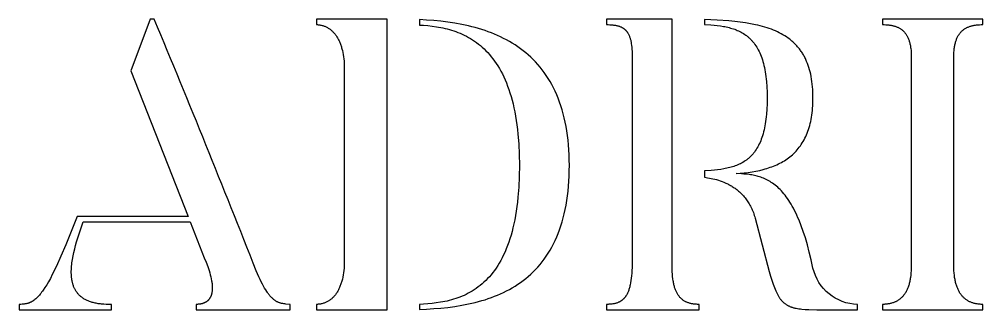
# Model space of a CAD drawing. Header units: millimetres. Extents: x 3735 to 5333, y 3252 to 4770.
# Drawn here: x 4944.18 to 4993.89, y 3393.78 to 3408.78 of the extents above; entities that cross this region are included whole.
import ezdxf

# ---------------------------------------------------------------- set-up
doc = ezdxf.new("R2010")
doc.units = ezdxf.units.MM
doc.layers.add('MASHARAB', color=6, linetype='Continuous', true_color=0xff00ff)

msp = doc.modelspace()

# ---------------------------------------------------------------- linework, layer by layer
at = {"layer": 'MASHARAB'}
for points in [[(4956.411, 3395.779, 0.004811), (4951.148, 3408.776), (4950.935, 3408.776), (4949.933, 3406.113), (4952.895, 3398.591), (4947.163, 3398.591), (4946.584, 3397.131), (4946.331, 3396.537), (4946.098, 3396.025), (4945.885, 3395.589), (4945.784, 3395.397), (4945.688, 3395.223), (4945.595, 3395.064), (4945.506, 3394.921), (4945.42, 3394.792), (4945.378, 3394.732), (4945.336, 3394.676), (4945.296, 3394.623), (4945.256, 3394.574), (4945.216, 3394.527), (4945.177, 3394.483), (4945.139, 3394.442), (4945.101, 3394.404), (4945.064, 3394.369), (4945.027, 3394.336), (4944.99, 3394.305), (4944.954, 3394.277), (4944.936, 3394.263), (4944.918, 3394.251), (4944.9, 3394.238), (4944.883, 3394.227), (4944.865, 3394.216), (4944.847, 3394.205), (4944.83, 3394.195), (4944.812, 3394.185), (4944.795, 3394.176), (4944.777, 3394.167), (4944.76, 3394.159), (4944.742, 3394.151), (4944.725, 3394.144), (4944.708, 3394.136), (4944.691, 3394.13), (4944.673, 3394.123), (4944.656, 3394.118), (4944.639, 3394.112), (4944.622, 3394.107), (4944.604, 3394.102), (4944.57, 3394.093), (4944.535, 3394.085), (4944.501, 3394.079), (4944.466, 3394.073), (4944.431, 3394.069), (4944.396, 3394.065), (4944.361, 3394.062), (4944.325, 3394.059), (4944.254, 3394.055), (4944.18, 3394.053), (4944.18, 3393.776), (4948.932, 3393.776), (4948.932, 3394.053), (4948.796, 3394.051), (4948.665, 3394.053), (4948.541, 3394.059), (4948.421, 3394.068), (4948.363, 3394.074), (4948.307, 3394.081), (4948.252, 3394.089), (4948.198, 3394.098), (4948.145, 3394.108), (4948.094, 3394.118), (4948.044, 3394.13), (4947.995, 3394.142), (4947.947, 3394.155), (4947.901, 3394.169), (4947.856, 3394.183), (4947.812, 3394.199), (4947.769, 3394.215), (4947.727, 3394.232), (4947.687, 3394.25), (4947.647, 3394.269), (4947.609, 3394.288), (4947.572, 3394.308), (4947.536, 3394.329), (4947.501, 3394.35), (4947.467, 3394.373), (4947.435, 3394.395), (4947.403, 3394.419), (4947.372, 3394.443), (4947.343, 3394.468), (4947.314, 3394.494), (4947.286, 3394.52), (4947.26, 3394.547), (4947.234, 3394.574), (4947.21, 3394.602), (4947.186, 3394.631), (4947.163, 3394.66), (4947.142, 3394.69), (4947.121, 3394.721), (4947.101, 3394.752), (4947.082, 3394.783), (4947.064, 3394.815), (4947.047, 3394.848), (4947.03, 3394.881), (4947.015, 3394.915), (4947, 3394.949), (4946.986, 3394.983), (4946.973, 3395.018), (4946.961, 3395.054), (4946.95, 3395.09), (4946.939, 3395.126), (4946.929, 3395.163), (4946.92, 3395.2), (4946.912, 3395.238), (4946.904, 3395.276), (4946.897, 3395.315), (4946.891, 3395.354), (4946.885, 3395.393), (4946.881, 3395.432), (4946.873, 3395.513), (4946.868, 3395.594), (4946.866, 3395.677), (4946.866, 3395.761), (4946.868, 3395.846), (4946.873, 3395.932), (4946.879, 3396.019), (4946.888, 3396.106), (4946.898, 3396.195), (4946.911, 3396.284), (4946.925, 3396.373), (4946.958, 3396.554), (4946.997, 3396.735), (4947.041, 3396.918), (4947.09, 3397.1), (4947.141, 3397.281), (4947.253, 3397.638), (4947.483, 3398.314), (4953.002, 3398.314), (4953.726, 3396.461), (4953.818, 3396.237), (4953.902, 3396.015), (4953.94, 3395.905), (4953.975, 3395.796), (4954.008, 3395.688), (4954.037, 3395.581), (4954.063, 3395.476), (4954.085, 3395.374), (4954.104, 3395.273), (4954.112, 3395.223), (4954.119, 3395.175), (4954.125, 3395.126), (4954.13, 3395.079), (4954.134, 3395.032), (4954.137, 3394.986), (4954.138, 3394.941), (4954.139, 3394.896), (4954.138, 3394.852), (4954.136, 3394.809), (4954.133, 3394.767), (4954.129, 3394.726), (4954.123, 3394.686), (4954.12, 3394.666), (4954.116, 3394.647), (4954.112, 3394.628), (4954.108, 3394.609), (4954.103, 3394.59), (4954.098, 3394.572), (4954.093, 3394.553), (4954.087, 3394.535), (4954.081, 3394.518), (4954.075, 3394.5), (4954.068, 3394.483), (4954.061, 3394.466), (4954.054, 3394.45), (4954.046, 3394.433), (4954.038, 3394.417), (4954.03, 3394.402), (4954.021, 3394.386), (4954.011, 3394.371), (4954.002, 3394.356), (4953.992, 3394.342), (4953.981, 3394.328), (4953.971, 3394.314), (4953.96, 3394.3), (4953.948, 3394.287), (4953.936, 3394.274), (4953.924, 3394.262), (4953.911, 3394.249), (4953.898, 3394.237), (4953.884, 3394.226), (4953.87, 3394.215), (4953.856, 3394.204), (4953.841, 3394.193), (4953.826, 3394.183), (4953.81, 3394.173), (4953.794, 3394.164), (4953.778, 3394.154), (4953.761, 3394.146), (4953.743, 3394.137), (4953.726, 3394.129), (4953.707, 3394.122), (4953.689, 3394.114), (4953.669, 3394.108), (4953.65, 3394.101), (4953.63, 3394.095), (4953.609, 3394.089), (4953.588, 3394.084), (4953.567, 3394.079), (4953.545, 3394.075), (4953.523, 3394.071), (4953.5, 3394.067), (4953.477, 3394.064), (4953.453, 3394.061), (4953.428, 3394.059), (4953.404, 3394.057), (4953.378, 3394.055), (4953.353, 3394.054), (4953.3, 3394.053), (4953.3, 3393.776), (4958.158, 3393.776), (4958.158, 3394.053), (4957.94, 3394.07), (4957.887, 3394.075), (4957.835, 3394.082), (4957.783, 3394.091), (4957.758, 3394.096), (4957.732, 3394.101), (4957.706, 3394.107), (4957.681, 3394.114), (4957.655, 3394.121), (4957.63, 3394.129), (4957.604, 3394.138), (4957.579, 3394.147), (4957.554, 3394.157), (4957.528, 3394.168), (4957.503, 3394.18), (4957.477, 3394.193), (4957.452, 3394.207), (4957.426, 3394.222), (4957.401, 3394.238), (4957.375, 3394.255), (4957.35, 3394.273), (4957.324, 3394.293), (4957.298, 3394.313), (4957.273, 3394.335), (4957.247, 3394.358), (4957.221, 3394.383), (4957.194, 3394.409), (4957.168, 3394.436), (4957.142, 3394.465), (4957.115, 3394.495), (4957.088, 3394.527), (4957.062, 3394.56), (4957.034, 3394.595), (4957.007, 3394.632), (4956.98, 3394.67), (4956.952, 3394.71), (4956.896, 3394.796), (4956.84, 3394.889), (4956.782, 3394.99), (4956.723, 3395.1), (4956.663, 3395.217), (4956.602, 3395.344), (4956.54, 3395.479)], [(4985.132, 3395.928), (4985.039, 3396.354), (4984.942, 3396.755), (4984.841, 3397.13), (4984.738, 3397.481), (4984.632, 3397.809), (4984.523, 3398.114), (4984.411, 3398.397), (4984.355, 3398.53), (4984.297, 3398.659), (4984.239, 3398.783), (4984.181, 3398.901), (4984.122, 3399.015), (4984.062, 3399.124), (4984.002, 3399.228), (4983.941, 3399.328), (4983.88, 3399.424), (4983.818, 3399.515), (4983.756, 3399.602), (4983.694, 3399.685), (4983.631, 3399.764), (4983.567, 3399.839), (4983.504, 3399.91), (4983.44, 3399.977), (4983.375, 3400.041), (4983.31, 3400.102), (4983.245, 3400.159), (4983.18, 3400.212), (4983.114, 3400.263), (4983.048, 3400.31), (4982.982, 3400.355), (4982.916, 3400.396), (4982.849, 3400.435), (4982.783, 3400.471), (4982.716, 3400.505), (4982.649, 3400.536), (4982.581, 3400.565), (4982.514, 3400.592), (4982.447, 3400.616), (4982.379, 3400.638), (4982.311, 3400.659), (4982.244, 3400.677), (4982.176, 3400.694), (4982.108, 3400.709), (4982.041, 3400.723), (4981.973, 3400.735), (4981.905, 3400.746), (4981.838, 3400.756), (4981.703, 3400.772), (4981.568, 3400.784), (4981.435, 3400.794), (4981.169, 3400.807), (4981.381, 3400.823), (4981.589, 3400.844), (4981.794, 3400.869), (4981.994, 3400.899), (4982.19, 3400.934), (4982.381, 3400.974), (4982.568, 3401.02), (4982.66, 3401.045), (4982.75, 3401.072), (4982.839, 3401.1), (4982.927, 3401.13), (4983.013, 3401.161), (4983.099, 3401.194), (4983.182, 3401.229), (4983.265, 3401.265), (4983.345, 3401.303), (4983.425, 3401.343), (4983.503, 3401.384), (4983.579, 3401.427), (4983.654, 3401.472), (4983.728, 3401.519), (4983.8, 3401.568), (4983.87, 3401.619), (4983.939, 3401.672), (4984.006, 3401.726), (4984.071, 3401.783), (4984.135, 3401.842), (4984.196, 3401.902), (4984.257, 3401.965), (4984.315, 3402.03), (4984.372, 3402.098), (4984.426, 3402.167), (4984.479, 3402.239), (4984.53, 3402.313), (4984.58, 3402.389), (4984.627, 3402.467), (4984.672, 3402.548), (4984.716, 3402.631), (4984.757, 3402.717), (4984.796, 3402.805), (4984.834, 3402.896), (4984.869, 3402.989), (4984.902, 3403.084), (4984.933, 3403.183), (4984.962, 3403.283), (4984.989, 3403.387), (4985.013, 3403.493), (4985.035, 3403.602), (4985.055, 3403.713), (4985.073, 3403.827), (4985.089, 3403.944), (4985.102, 3404.064), (4985.113, 3404.187), (4985.121, 3404.312), (4985.127, 3404.441), (4985.131, 3404.572), (4985.132, 3404.707), (4985.131, 3404.857), (4985.126, 3405.005), (4985.119, 3405.148), (4985.109, 3405.288), (4985.095, 3405.425), (4985.079, 3405.558), (4985.06, 3405.687), (4985.038, 3405.813), (4985.013, 3405.936), (4984.986, 3406.055), (4984.955, 3406.171), (4984.922, 3406.283), (4984.886, 3406.393), (4984.847, 3406.499), (4984.805, 3406.602), (4984.76, 3406.702), (4984.737, 3406.751), (4984.713, 3406.799), (4984.688, 3406.847), (4984.662, 3406.893), (4984.636, 3406.939), (4984.609, 3406.985), (4984.582, 3407.029), (4984.553, 3407.073), (4984.525, 3407.116), (4984.495, 3407.158), (4984.465, 3407.2), (4984.434, 3407.241), (4984.402, 3407.281), (4984.37, 3407.32), (4984.337, 3407.359), (4984.303, 3407.398), (4984.269, 3407.435), (4984.234, 3407.472), (4984.198, 3407.508), (4984.161, 3407.544), (4984.124, 3407.579), (4984.087, 3407.613), (4984.048, 3407.646), (4984.009, 3407.679), (4983.969, 3407.712), (4983.929, 3407.743), (4983.846, 3407.805), (4983.761, 3407.864), (4983.673, 3407.921), (4983.582, 3407.976), (4983.489, 3408.028), (4983.393, 3408.078), (4983.294, 3408.126), (4983.193, 3408.171), (4983.09, 3408.215), (4982.983, 3408.257), (4982.875, 3408.296), (4982.763, 3408.334), (4982.649, 3408.369), (4982.533, 3408.403), (4982.414, 3408.435), (4982.293, 3408.465), (4982.169, 3408.493), (4981.914, 3408.545), (4981.649, 3408.59), (4981.375, 3408.629), (4981.091, 3408.662), (4980.797, 3408.69), (4980.181, 3408.731), (4979.528, 3408.755), (4979.528, 3408.499), (4979.867, 3408.482), (4980.032, 3408.47), (4980.194, 3408.453), (4980.352, 3408.433), (4980.508, 3408.408), (4980.584, 3408.394), (4980.66, 3408.379), (4980.734, 3408.362), (4980.808, 3408.344), (4980.88, 3408.324), (4980.952, 3408.303), (4981.022, 3408.281), (4981.092, 3408.256), (4981.16, 3408.23), (4981.227, 3408.203), (4981.293, 3408.173), (4981.358, 3408.142), (4981.422, 3408.109), (4981.485, 3408.073), (4981.546, 3408.036), (4981.607, 3407.997), (4981.666, 3407.955), (4981.695, 3407.934), (4981.723, 3407.912), (4981.752, 3407.889), (4981.78, 3407.866), (4981.808, 3407.842), (4981.835, 3407.817), (4981.862, 3407.792), (4981.889, 3407.767), (4981.915, 3407.74), (4981.941, 3407.714), (4981.967, 3407.686), (4981.992, 3407.658), (4982.017, 3407.629), (4982.042, 3407.6), (4982.066, 3407.57), (4982.09, 3407.539), (4982.113, 3407.508), (4982.137, 3407.476), (4982.182, 3407.41), (4982.226, 3407.341), (4982.268, 3407.269), (4982.308, 3407.195), (4982.348, 3407.117), (4982.385, 3407.037), (4982.421, 3406.953), (4982.455, 3406.866), (4982.488, 3406.777), (4982.519, 3406.683), (4982.548, 3406.587), (4982.576, 3406.487), (4982.601, 3406.384), (4982.625, 3406.277), (4982.647, 3406.167), (4982.668, 3406.054), (4982.686, 3405.936), (4982.703, 3405.815), (4982.718, 3405.69), (4982.731, 3405.562), (4982.751, 3405.293), (4982.763, 3405.008), (4982.767, 3404.707), (4982.763, 3404.411), (4982.752, 3404.131), (4982.732, 3403.867), (4982.72, 3403.741), (4982.706, 3403.618), (4982.69, 3403.499), (4982.672, 3403.384), (4982.652, 3403.272), (4982.631, 3403.163), (4982.608, 3403.058), (4982.583, 3402.957), (4982.556, 3402.858), (4982.528, 3402.763), (4982.498, 3402.671), (4982.466, 3402.583), (4982.433, 3402.497), (4982.398, 3402.415), (4982.361, 3402.335), (4982.323, 3402.258), (4982.284, 3402.185), (4982.242, 3402.114), (4982.2, 3402.045), (4982.155, 3401.98), (4982.133, 3401.948), (4982.11, 3401.917), (4982.086, 3401.887), (4982.062, 3401.857), (4982.038, 3401.828), (4982.014, 3401.799), (4981.989, 3401.771), (4981.963, 3401.744), (4981.938, 3401.717), (4981.912, 3401.691), (4981.886, 3401.666), (4981.859, 3401.641), (4981.832, 3401.617), (4981.805, 3401.593), (4981.777, 3401.57), (4981.749, 3401.547), (4981.72, 3401.525), (4981.692, 3401.504), (4981.663, 3401.483), (4981.633, 3401.462), (4981.574, 3401.423), (4981.512, 3401.386), (4981.45, 3401.35), (4981.387, 3401.317), (4981.322, 3401.286), (4981.256, 3401.256), (4981.188, 3401.228), (4981.12, 3401.202), (4981.05, 3401.178), (4980.98, 3401.155), (4980.908, 3401.134), (4980.835, 3401.114), (4980.76, 3401.096), (4980.685, 3401.079), (4980.609, 3401.063), (4980.532, 3401.049), (4980.374, 3401.024), (4980.212, 3401.003), (4980.047, 3400.987), (4979.877, 3400.974), (4979.528, 3400.957), (4979.528, 3400.616), (4979.612, 3400.605), (4979.697, 3400.592), (4979.785, 3400.577), (4979.875, 3400.56), (4979.967, 3400.54), (4980.06, 3400.518), (4980.155, 3400.493), (4980.25, 3400.464), (4980.346, 3400.433), (4980.443, 3400.398), (4980.539, 3400.36), (4980.636, 3400.318), (4980.684, 3400.296), (4980.732, 3400.272), (4980.78, 3400.248), (4980.828, 3400.222), (4980.876, 3400.196), (4980.923, 3400.168), (4980.97, 3400.139), (4981.017, 3400.11), (4981.064, 3400.079), (4981.11, 3400.046), (4981.156, 3400.013), (4981.201, 3399.978), (4981.246, 3399.942), (4981.29, 3399.905), (4981.334, 3399.867), (4981.378, 3399.827), (4981.42, 3399.786), (4981.463, 3399.743), (4981.504, 3399.7), (4981.545, 3399.654), (4981.585, 3399.608), (4981.624, 3399.56), (4981.663, 3399.51), (4981.701, 3399.459), (4981.738, 3399.406), (4981.774, 3399.352), (4981.809, 3399.297), (4981.843, 3399.239), (4981.877, 3399.181), (4981.909, 3399.12), (4981.94, 3399.058), (4981.971, 3398.994), (4982, 3398.929), (4982.028, 3398.862), (4982.055, 3398.793), (4982.08, 3398.722), (4982.105, 3398.649), (4982.128, 3398.575), (4982.15, 3398.499), (4982.875, 3395.745), (4982.943, 3395.51), (4983.01, 3395.295), (4983.076, 3395.098), (4983.142, 3394.919), (4983.175, 3394.836), (4983.209, 3394.758), (4983.243, 3394.683), (4983.278, 3394.612), (4983.313, 3394.544), (4983.35, 3394.481), (4983.368, 3394.451), (4983.387, 3394.421), (4983.406, 3394.392), (4983.425, 3394.365), (4983.444, 3394.338), (4983.464, 3394.312), (4983.484, 3394.286), (4983.505, 3394.262), (4983.525, 3394.238), (4983.547, 3394.215), (4983.568, 3394.193), (4983.59, 3394.172), (4983.612, 3394.151), (4983.635, 3394.131), (4983.658, 3394.112), (4983.681, 3394.094), (4983.705, 3394.076), (4983.729, 3394.059), (4983.754, 3394.042), (4983.779, 3394.027), (4983.805, 3394.012), (4983.831, 3393.997), (4983.858, 3393.983), (4983.885, 3393.97), (4983.913, 3393.957), (4983.941, 3393.945), (4983.97, 3393.933), (4984, 3393.922), (4984.03, 3393.912), (4984.061, 3393.902), (4984.092, 3393.892), (4984.124, 3393.883), (4984.157, 3393.875), (4984.19, 3393.866), (4984.259, 3393.852), (4984.33, 3393.839), (4984.405, 3393.827), (4984.482, 3393.817), (4984.563, 3393.809), (4984.734, 3393.795), (4984.919, 3393.786), (4985.334, 3393.777), (4985.814, 3393.776), (4987.433, 3393.776), (4987.433, 3394.053, -0.345161)]]:
    msp.add_lwpolyline(points, format="xyb", close=True, dxfattribs=at)
for points in [[(4959.521, 3394.053), (4959.521, 3393.776), (4963.165, 3393.776), (4963.165, 3408.776), (4959.521, 3408.776), (4959.521, 3408.499), (4959.563, 3408.497), (4959.604, 3408.495), (4959.645, 3408.49), (4959.685, 3408.485), (4959.724, 3408.478), (4959.763, 3408.47), (4959.802, 3408.461), (4959.84, 3408.45), (4959.877, 3408.438), (4959.914, 3408.426), (4959.95, 3408.411), (4959.985, 3408.396), (4960.02, 3408.38), (4960.055, 3408.362), (4960.089, 3408.343), (4960.122, 3408.323), (4960.155, 3408.302), (4960.187, 3408.28), (4960.218, 3408.257), (4960.249, 3408.233), (4960.279, 3408.207), (4960.309, 3408.181), (4960.338, 3408.153), (4960.366, 3408.125), (4960.394, 3408.095), (4960.421, 3408.064), (4960.448, 3408.033), (4960.474, 3408), (4960.499, 3407.967), (4960.524, 3407.932), (4960.547, 3407.896), (4960.571, 3407.86), (4960.593, 3407.823), (4960.615, 3407.784), (4960.637, 3407.745), (4960.657, 3407.705), (4960.677, 3407.664), (4960.697, 3407.622), (4960.715, 3407.579), (4960.733, 3407.535), (4960.75, 3407.491), (4960.767, 3407.446), (4960.783, 3407.399), (4960.798, 3407.352), (4960.813, 3407.305), (4960.826, 3407.256), (4960.852, 3407.157), (4960.874, 3407.054), (4960.894, 3406.949), (4960.911, 3406.841), (4960.924, 3406.73), (4960.935, 3406.617), (4960.943, 3406.501), (4960.947, 3406.383), (4960.949, 3406.262), (4960.949, 3396.312), (4960.947, 3396.18), (4960.943, 3396.051), (4960.935, 3395.927), (4960.923, 3395.806), (4960.909, 3395.688), (4960.892, 3395.575), (4960.872, 3395.465), (4960.849, 3395.359), (4960.836, 3395.308), (4960.823, 3395.258), (4960.809, 3395.208), (4960.794, 3395.16), (4960.778, 3395.112), (4960.762, 3395.065), (4960.745, 3395.02), (4960.728, 3394.975), (4960.709, 3394.932), (4960.69, 3394.889), (4960.671, 3394.848), (4960.65, 3394.807), (4960.63, 3394.768), (4960.608, 3394.729), (4960.586, 3394.691), (4960.563, 3394.655), (4960.539, 3394.62), (4960.515, 3394.585), (4960.49, 3394.552), (4960.465, 3394.519), (4960.439, 3394.488), (4960.412, 3394.458), (4960.385, 3394.429), (4960.357, 3394.401), (4960.329, 3394.374), (4960.299, 3394.348), (4960.27, 3394.323), (4960.24, 3394.299), (4960.209, 3394.276), (4960.177, 3394.254), (4960.145, 3394.234), (4960.113, 3394.214), (4960.08, 3394.196), (4960.046, 3394.178), (4960.012, 3394.162), (4959.978, 3394.147), (4959.942, 3394.133), (4959.907, 3394.12), (4959.87, 3394.108), (4959.834, 3394.098), (4959.796, 3394.088), (4959.758, 3394.08), (4959.72, 3394.072), (4959.681, 3394.066), (4959.642, 3394.061), (4959.602, 3394.057), (4959.562, 3394.055)], [(4964.827, 3408.755), (4964.827, 3408.478), (4965.042, 3408.465), (4965.26, 3408.447), (4965.481, 3408.423), (4965.703, 3408.391), (4965.814, 3408.372), (4965.926, 3408.351), (4966.038, 3408.328), (4966.149, 3408.303), (4966.261, 3408.275), (4966.372, 3408.245), (4966.483, 3408.212), (4966.594, 3408.176), (4966.705, 3408.137), (4966.815, 3408.096), (4966.924, 3408.051), (4967.033, 3408.004), (4967.141, 3407.953), (4967.248, 3407.898), (4967.355, 3407.841), (4967.46, 3407.779), (4967.565, 3407.714), (4967.668, 3407.646), (4967.77, 3407.573), (4967.871, 3407.497), (4967.97, 3407.416), (4968.068, 3407.331), (4968.165, 3407.242), (4968.26, 3407.149), (4968.353, 3407.051), (4968.445, 3406.948), (4968.534, 3406.841), (4968.622, 3406.729), (4968.708, 3406.613), (4968.792, 3406.491), (4968.873, 3406.364), (4968.953, 3406.232), (4969.03, 3406.094), (4969.104, 3405.951), (4969.177, 3405.803), (4969.246, 3405.649), (4969.313, 3405.489), (4969.378, 3405.324), (4969.439, 3405.153), (4969.498, 3404.975), (4969.554, 3404.792), (4969.606, 3404.602), (4969.656, 3404.406), (4969.703, 3404.203), (4969.746, 3403.994), (4969.786, 3403.778), (4969.822, 3403.556), (4969.855, 3403.327), (4969.884, 3403.09), (4969.91, 3402.847), (4969.95, 3402.339), (4969.975, 3401.801), (4969.983, 3401.234), (4969.975, 3400.653), (4969.95, 3400.104), (4969.91, 3399.586), (4969.884, 3399.339), (4969.854, 3399.099), (4969.821, 3398.867), (4969.784, 3398.642), (4969.744, 3398.424), (4969.701, 3398.212), (4969.654, 3398.008), (4969.604, 3397.811), (4969.551, 3397.62), (4969.495, 3397.436), (4969.436, 3397.258), (4969.374, 3397.087), (4969.309, 3396.921), (4969.242, 3396.762), (4969.172, 3396.609), (4969.099, 3396.462), (4969.024, 3396.32), (4968.947, 3396.184), (4968.867, 3396.054), (4968.785, 3395.929), (4968.701, 3395.809), (4968.615, 3395.695), (4968.527, 3395.585), (4968.437, 3395.481), (4968.345, 3395.381), (4968.252, 3395.286), (4968.157, 3395.196), (4968.06, 3395.11), (4967.962, 3395.029), (4967.862, 3394.951), (4967.761, 3394.878), (4967.659, 3394.809), (4967.555, 3394.744), (4967.451, 3394.683), (4967.345, 3394.625), (4967.239, 3394.571), (4967.132, 3394.52), (4967.023, 3394.473), (4966.915, 3394.429), (4966.805, 3394.388), (4966.696, 3394.35), (4966.585, 3394.315), (4966.475, 3394.283), (4966.364, 3394.253), (4966.253, 3394.226), (4966.141, 3394.201), (4966.03, 3394.179), (4965.919, 3394.159), (4965.697, 3394.125), (4965.476, 3394.098), (4965.257, 3394.078), (4965.04, 3394.063), (4964.827, 3394.053), (4964.827, 3393.797), (4965.198, 3393.811), (4965.567, 3393.832), (4965.933, 3393.861), (4966.297, 3393.899), (4966.657, 3393.947), (4967.012, 3394.005), (4967.363, 3394.073), (4967.536, 3394.112), (4967.707, 3394.153), (4967.877, 3394.198), (4968.045, 3394.246), (4968.212, 3394.296), (4968.377, 3394.351), (4968.54, 3394.408), (4968.7, 3394.469), (4968.859, 3394.533), (4969.016, 3394.602), (4969.17, 3394.673), (4969.322, 3394.749), (4969.471, 3394.828), (4969.618, 3394.912), (4969.763, 3394.999), (4969.905, 3395.091), (4970.044, 3395.186), (4970.18, 3395.286), (4970.314, 3395.391), (4970.444, 3395.499), (4970.571, 3395.613), (4970.695, 3395.73), (4970.816, 3395.853), (4970.934, 3395.98), (4971.048, 3396.112), (4971.159, 3396.25), (4971.266, 3396.392), (4971.37, 3396.539), (4971.47, 3396.691), (4971.566, 3396.849), (4971.658, 3397.012), (4971.746, 3397.18), (4971.83, 3397.354), (4971.91, 3397.534), (4971.986, 3397.719), (4972.057, 3397.91), (4972.124, 3398.107), (4972.187, 3398.309), (4972.245, 3398.518), (4972.299, 3398.733), (4972.347, 3398.954), (4972.391, 3399.181), (4972.431, 3399.415), (4972.465, 3399.654), (4972.494, 3399.901), (4972.518, 3400.154), (4972.537, 3400.414), (4972.55, 3400.68), (4972.558, 3400.953), (4972.561, 3401.234), (4972.558, 3401.507), (4972.55, 3401.774), (4972.537, 3402.035), (4972.518, 3402.289), (4972.494, 3402.537), (4972.465, 3402.779), (4972.431, 3403.015), (4972.391, 3403.245), (4972.347, 3403.469), (4972.299, 3403.687), (4972.245, 3403.9), (4972.187, 3404.106), (4972.124, 3404.308), (4972.057, 3404.503), (4971.986, 3404.693), (4971.91, 3404.878), (4971.83, 3405.057), (4971.746, 3405.231), (4971.658, 3405.4), (4971.566, 3405.563), (4971.47, 3405.722), (4971.37, 3405.875), (4971.266, 3406.024), (4971.159, 3406.168), (4971.048, 3406.307), (4970.934, 3406.441), (4970.816, 3406.57), (4970.695, 3406.696), (4970.571, 3406.816), (4970.444, 3406.932), (4970.314, 3407.044), (4970.18, 3407.151), (4970.044, 3407.255), (4969.905, 3407.354), (4969.763, 3407.449), (4969.618, 3407.54), (4969.471, 3407.627), (4969.322, 3407.71), (4969.17, 3407.79), (4969.016, 3407.866), (4968.859, 3407.938), (4968.7, 3408.006), (4968.54, 3408.071), (4968.377, 3408.133), (4968.212, 3408.191), (4968.045, 3408.246), (4967.877, 3408.298), (4967.707, 3408.347), (4967.536, 3408.392), (4967.363, 3408.435), (4967.012, 3408.511), (4966.657, 3408.576), (4966.297, 3408.631), (4965.933, 3408.675), (4965.567, 3408.711), (4965.198, 3408.737)], [(4977.867, 3395.992), (4977.867, 3408.776), (4974.479, 3408.776), (4974.479, 3408.499), (4974.565, 3408.498), (4974.648, 3408.495), (4974.728, 3408.491), (4974.805, 3408.484), (4974.842, 3408.479), (4974.878, 3408.475), (4974.914, 3408.469), (4974.949, 3408.463), (4974.983, 3408.456), (4975.016, 3408.449), (4975.049, 3408.441), (4975.081, 3408.432), (4975.112, 3408.422), (4975.142, 3408.412), (4975.172, 3408.401), (4975.201, 3408.39), (4975.229, 3408.377), (4975.256, 3408.364), (4975.27, 3408.357), (4975.283, 3408.35), (4975.296, 3408.343), (4975.309, 3408.335), (4975.321, 3408.327), (4975.334, 3408.319), (4975.346, 3408.311), (4975.359, 3408.303), (4975.371, 3408.294), (4975.382, 3408.285), (4975.394, 3408.276), (4975.405, 3408.267), (4975.417, 3408.258), (4975.428, 3408.248), (4975.439, 3408.238), (4975.45, 3408.228), (4975.46, 3408.217), (4975.471, 3408.207), (4975.481, 3408.196), (4975.491, 3408.185), (4975.501, 3408.173), (4975.51, 3408.162), (4975.52, 3408.15), (4975.529, 3408.138), (4975.539, 3408.126), (4975.548, 3408.113), (4975.557, 3408.1), (4975.565, 3408.087), (4975.574, 3408.074), (4975.582, 3408.06), (4975.598, 3408.032), (4975.614, 3408.003), (4975.629, 3407.973), (4975.643, 3407.941), (4975.657, 3407.909), (4975.67, 3407.875), (4975.682, 3407.841), (4975.694, 3407.805), (4975.705, 3407.768), (4975.715, 3407.73), (4975.725, 3407.69), (4975.734, 3407.649), (4975.743, 3407.607), (4975.751, 3407.564), (4975.758, 3407.52), (4975.771, 3407.427), (4975.781, 3407.329), (4975.79, 3407.225), (4975.795, 3407.116), (4975.799, 3407.001), (4975.8, 3406.88), (4975.8, 3396.269), (4975.795, 3395.949), (4975.789, 3395.801), (4975.781, 3395.66), (4975.77, 3395.526), (4975.756, 3395.4), (4975.741, 3395.28), (4975.722, 3395.168), (4975.701, 3395.062), (4975.69, 3395.011), (4975.678, 3394.962), (4975.665, 3394.915), (4975.652, 3394.869), (4975.638, 3394.824), (4975.623, 3394.781), (4975.608, 3394.74), (4975.592, 3394.7), (4975.576, 3394.662), (4975.558, 3394.624), (4975.541, 3394.589), (4975.522, 3394.554), (4975.503, 3394.522), (4975.483, 3394.49), (4975.473, 3394.475), (4975.462, 3394.46), (4975.452, 3394.445), (4975.441, 3394.431), (4975.43, 3394.417), (4975.419, 3394.403), (4975.408, 3394.389), (4975.397, 3394.376), (4975.385, 3394.364), (4975.373, 3394.351), (4975.361, 3394.339), (4975.349, 3394.327), (4975.337, 3394.315), (4975.325, 3394.304), (4975.312, 3394.293), (4975.299, 3394.282), (4975.286, 3394.272), (4975.273, 3394.262), (4975.26, 3394.252), (4975.247, 3394.242), (4975.233, 3394.233), (4975.219, 3394.224), (4975.205, 3394.215), (4975.191, 3394.207), (4975.177, 3394.198), (4975.162, 3394.19), (4975.148, 3394.183), (4975.133, 3394.175), (4975.118, 3394.168), (4975.103, 3394.161), (4975.087, 3394.154), (4975.072, 3394.148), (4975.04, 3394.135), (4975.008, 3394.124), (4974.975, 3394.114), (4974.941, 3394.104), (4974.906, 3394.096), (4974.871, 3394.088), (4974.835, 3394.081), (4974.799, 3394.075), (4974.761, 3394.07), (4974.723, 3394.065), (4974.684, 3394.061), (4974.645, 3394.058), (4974.604, 3394.056), (4974.563, 3394.054), (4974.479, 3394.053), (4974.479, 3393.776), (4979.252, 3393.776), (4979.252, 3394.053), (4979.169, 3394.054), (4979.128, 3394.056), (4979.088, 3394.059), (4979.049, 3394.062), (4979.011, 3394.066), (4978.973, 3394.071), (4978.935, 3394.076), (4978.898, 3394.082), (4978.862, 3394.089), (4978.826, 3394.097), (4978.791, 3394.106), (4978.757, 3394.116), (4978.723, 3394.126), (4978.69, 3394.137), (4978.658, 3394.149), (4978.626, 3394.162), (4978.594, 3394.176), (4978.564, 3394.191), (4978.534, 3394.207), (4978.504, 3394.223), (4978.476, 3394.241), (4978.448, 3394.259), (4978.42, 3394.279), (4978.393, 3394.299), (4978.367, 3394.321), (4978.341, 3394.343), (4978.317, 3394.367), (4978.292, 3394.391), (4978.269, 3394.417), (4978.246, 3394.444), (4978.223, 3394.471), (4978.202, 3394.5), (4978.181, 3394.53), (4978.16, 3394.561), (4978.141, 3394.593), (4978.122, 3394.626), (4978.103, 3394.66), (4978.086, 3394.696), (4978.069, 3394.732), (4978.052, 3394.77), (4978.037, 3394.809), (4978.022, 3394.849), (4978.008, 3394.891), (4977.994, 3394.933), (4977.981, 3394.977), (4977.969, 3395.022), (4977.957, 3395.069), (4977.946, 3395.116), (4977.936, 3395.165), (4977.927, 3395.216), (4977.918, 3395.267), (4977.902, 3395.374), (4977.889, 3395.487), (4977.879, 3395.605), (4977.872, 3395.728), (4977.868, 3395.857)], [(4993.889, 3408.499), (4993.889, 3408.776), (4988.712, 3408.776), (4988.712, 3408.499), (4988.798, 3408.498), (4988.883, 3408.495), (4988.965, 3408.489), (4989.045, 3408.481), (4989.084, 3408.476), (4989.122, 3408.47), (4989.16, 3408.464), (4989.198, 3408.457), (4989.234, 3408.449), (4989.27, 3408.441), (4989.306, 3408.432), (4989.34, 3408.422), (4989.374, 3408.411), (4989.408, 3408.4), (4989.441, 3408.388), (4989.473, 3408.375), (4989.505, 3408.361), (4989.536, 3408.346), (4989.566, 3408.331), (4989.596, 3408.315), (4989.625, 3408.298), (4989.653, 3408.28), (4989.681, 3408.261), (4989.708, 3408.241), (4989.734, 3408.221), (4989.76, 3408.199), (4989.785, 3408.176), (4989.809, 3408.153), (4989.833, 3408.128), (4989.856, 3408.103), (4989.878, 3408.077), (4989.899, 3408.049), (4989.92, 3408.021), (4989.94, 3407.991), (4989.96, 3407.961), (4989.978, 3407.929), (4989.996, 3407.896), (4990.014, 3407.863), (4990.03, 3407.828), (4990.046, 3407.792), (4990.061, 3407.755), (4990.076, 3407.716), (4990.089, 3407.677), (4990.102, 3407.636), (4990.114, 3407.594), (4990.125, 3407.551), (4990.136, 3407.507), (4990.146, 3407.462), (4990.155, 3407.415), (4990.163, 3407.367), (4990.171, 3407.318), (4990.178, 3407.267), (4990.189, 3407.163), (4990.197, 3407.052), (4990.202, 3406.937), (4990.203, 3406.816), (4990.203, 3396.056), (4990.202, 3395.923), (4990.197, 3395.795), (4990.188, 3395.672), (4990.177, 3395.554), (4990.162, 3395.441), (4990.153, 3395.386), (4990.144, 3395.333), (4990.134, 3395.281), (4990.123, 3395.23), (4990.111, 3395.18), (4990.099, 3395.132), (4990.086, 3395.084), (4990.072, 3395.038), (4990.057, 3394.993), (4990.042, 3394.949), (4990.026, 3394.907), (4990.009, 3394.865), (4989.991, 3394.825), (4989.973, 3394.786), (4989.954, 3394.747), (4989.934, 3394.71), (4989.914, 3394.674), (4989.893, 3394.64), (4989.871, 3394.606), (4989.848, 3394.573), (4989.825, 3394.542), (4989.801, 3394.511), (4989.776, 3394.482), (4989.751, 3394.453), (4989.725, 3394.426), (4989.699, 3394.4), (4989.672, 3394.374), (4989.644, 3394.35), (4989.615, 3394.327), (4989.586, 3394.305), (4989.557, 3394.284), (4989.526, 3394.263), (4989.495, 3394.244), (4989.464, 3394.226), (4989.431, 3394.208), (4989.399, 3394.192), (4989.365, 3394.177), (4989.331, 3394.162), (4989.297, 3394.149), (4989.262, 3394.136), (4989.226, 3394.125), (4989.19, 3394.114), (4989.153, 3394.104), (4989.115, 3394.095), (4989.077, 3394.087), (4989.039, 3394.08), (4989, 3394.073), (4988.96, 3394.068), (4988.92, 3394.063), (4988.879, 3394.06), (4988.838, 3394.057), (4988.797, 3394.055), (4988.754, 3394.054), (4988.712, 3394.053), (4988.712, 3393.776), (4993.889, 3393.776), (4993.889, 3394.053), (4993.848, 3394.054), (4993.806, 3394.055), (4993.765, 3394.057), (4993.725, 3394.06), (4993.685, 3394.063), (4993.646, 3394.068), (4993.607, 3394.073), (4993.568, 3394.08), (4993.53, 3394.087), (4993.493, 3394.095), (4993.456, 3394.104), (4993.419, 3394.114), (4993.383, 3394.125), (4993.348, 3394.136), (4993.313, 3394.149), (4993.279, 3394.162), (4993.245, 3394.177), (4993.212, 3394.192), (4993.179, 3394.208), (4993.147, 3394.226), (4993.115, 3394.244), (4993.084, 3394.263), (4993.054, 3394.284), (4993.024, 3394.305), (4992.995, 3394.327), (4992.966, 3394.35), (4992.938, 3394.374), (4992.911, 3394.4), (4992.884, 3394.426), (4992.858, 3394.453), (4992.833, 3394.482), (4992.808, 3394.511), (4992.784, 3394.542), (4992.76, 3394.573), (4992.738, 3394.606), (4992.715, 3394.64), (4992.694, 3394.674), (4992.673, 3394.71), (4992.653, 3394.747), (4992.634, 3394.786), (4992.615, 3394.825), (4992.597, 3394.865), (4992.58, 3394.907), (4992.563, 3394.949), (4992.548, 3394.993), (4992.533, 3395.038), (4992.519, 3395.084), (4992.505, 3395.132), (4992.492, 3395.18), (4992.48, 3395.23), (4992.469, 3395.281), (4992.459, 3395.333), (4992.449, 3395.386), (4992.44, 3395.441), (4992.425, 3395.554), (4992.413, 3395.672), (4992.405, 3395.795), (4992.4, 3395.923), (4992.398, 3396.056), (4992.398, 3406.816), (4992.399, 3406.937), (4992.405, 3407.052), (4992.413, 3407.163), (4992.418, 3407.216), (4992.424, 3407.267), (4992.431, 3407.318), (4992.439, 3407.367), (4992.448, 3407.415), (4992.457, 3407.462), (4992.467, 3407.507), (4992.478, 3407.551), (4992.49, 3407.594), (4992.502, 3407.636), (4992.515, 3407.677), (4992.529, 3407.716), (4992.544, 3407.755), (4992.559, 3407.792), (4992.575, 3407.828), (4992.592, 3407.863), (4992.61, 3407.896), (4992.628, 3407.929), (4992.647, 3407.961), (4992.667, 3407.991), (4992.687, 3408.021), (4992.709, 3408.049), (4992.73, 3408.077), (4992.753, 3408.103), (4992.776, 3408.128), (4992.8, 3408.153), (4992.825, 3408.176), (4992.85, 3408.199), (4992.876, 3408.221), (4992.902, 3408.241), (4992.929, 3408.261), (4992.957, 3408.28), (4992.986, 3408.298), (4993.015, 3408.315), (4993.044, 3408.331), (4993.075, 3408.346), (4993.106, 3408.361), (4993.137, 3408.375), (4993.17, 3408.388), (4993.202, 3408.4), (4993.236, 3408.411), (4993.27, 3408.422), (4993.304, 3408.432), (4993.339, 3408.441), (4993.375, 3408.449), (4993.411, 3408.457), (4993.448, 3408.464), (4993.486, 3408.47), (4993.524, 3408.476), (4993.562, 3408.481), (4993.641, 3408.489), (4993.722, 3408.495), (4993.804, 3408.498)]]:
    msp.add_lwpolyline(points, close=True, dxfattribs=at)

doc.saveas('drawing.dxf')
